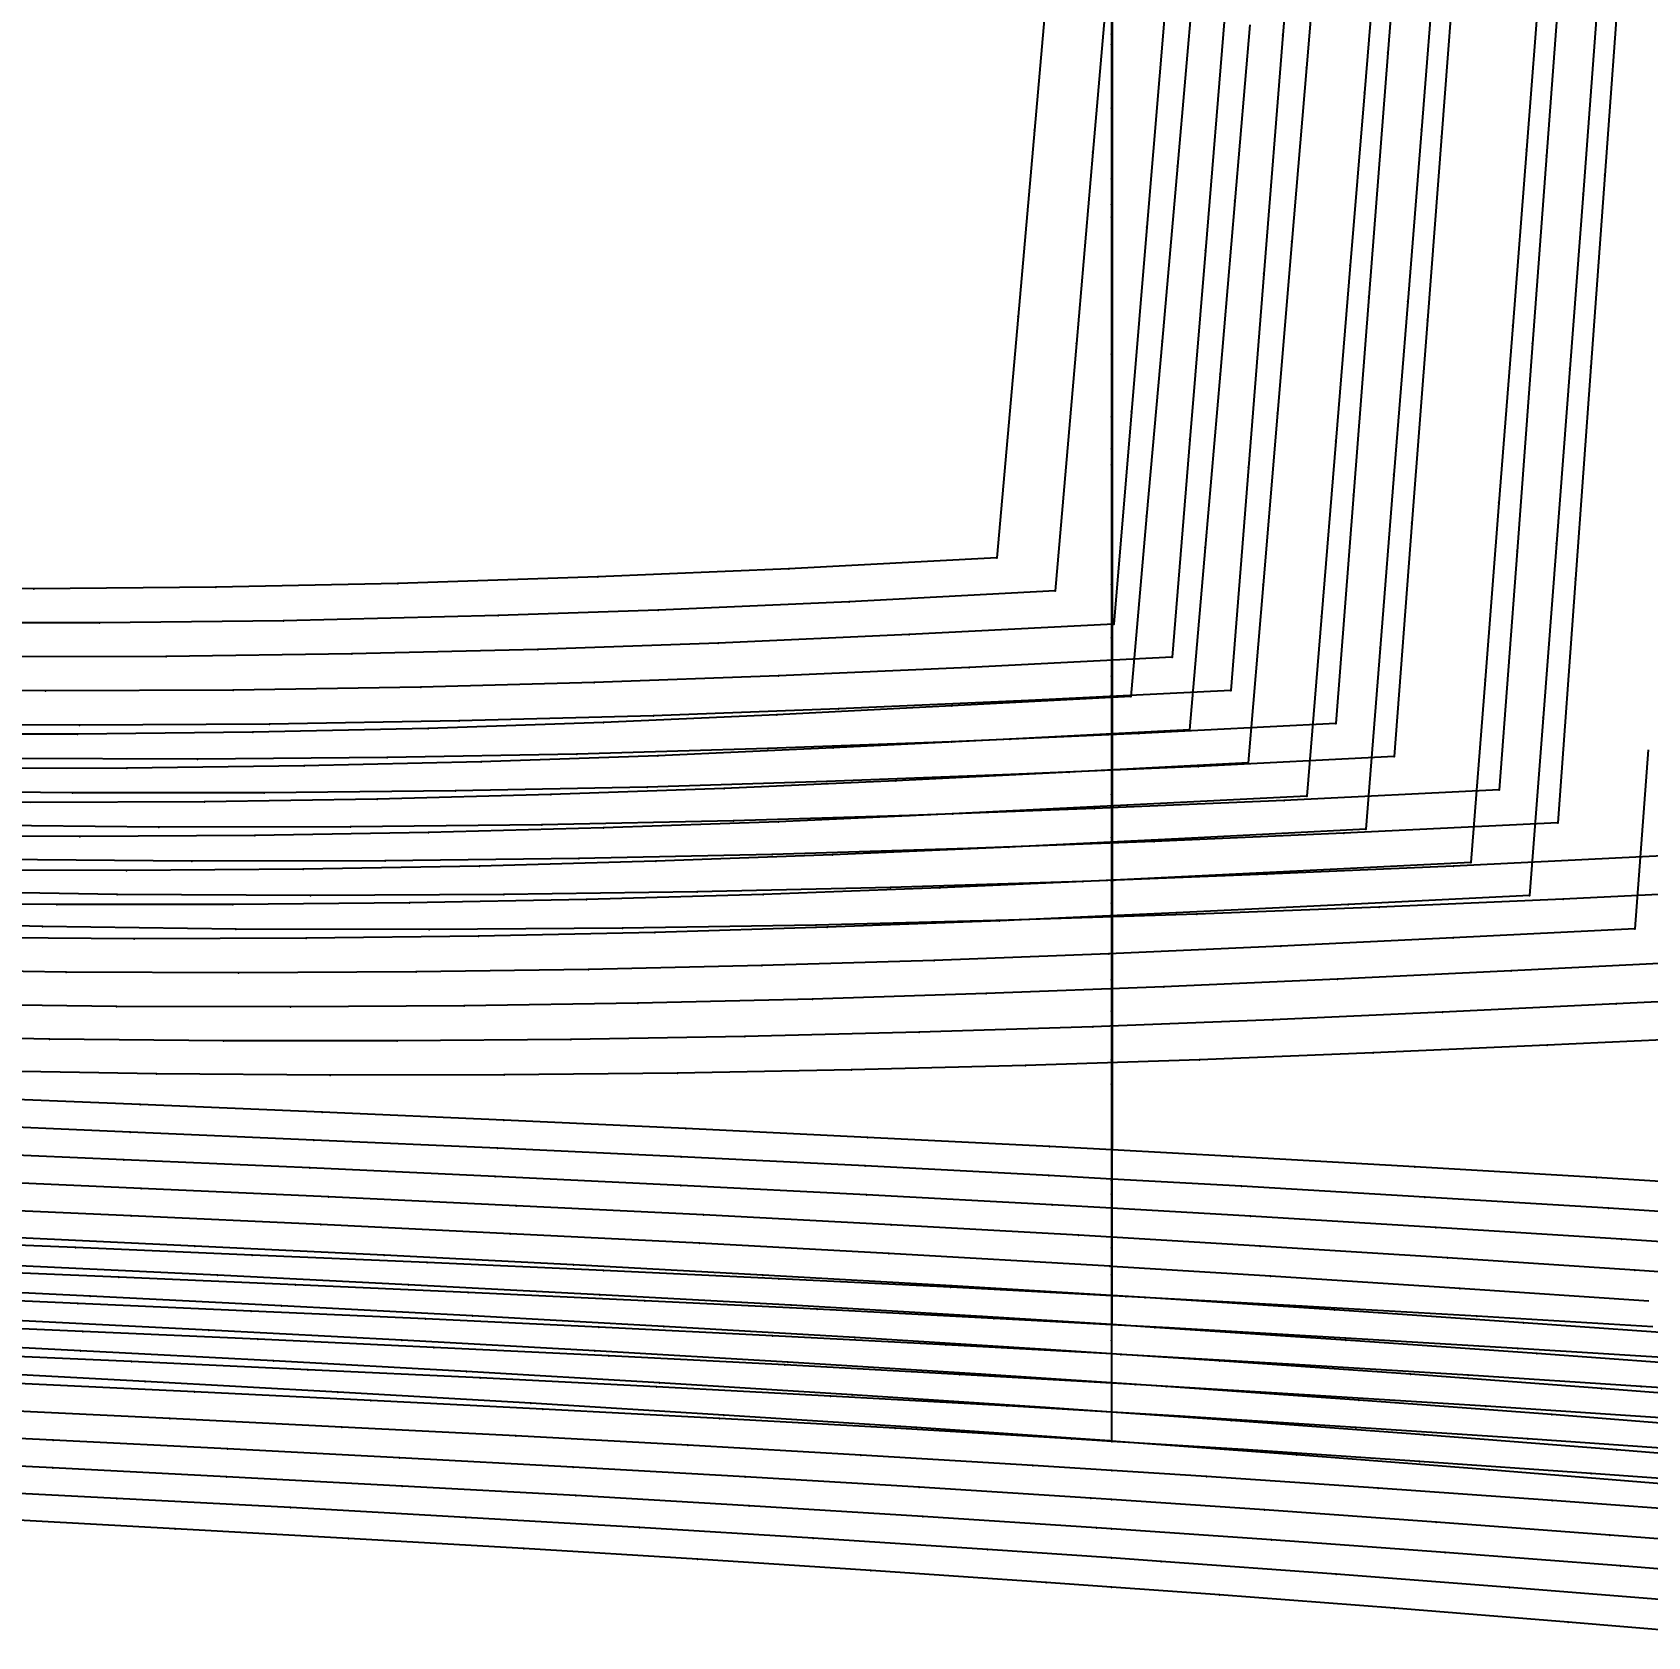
# Model space of a CAD drawing. Extents: x -2408 to 1029, y -526 to 2095.
# Drawn here: x -797.3 to -656.4, y -488 to -348 of the extents above; entities that cross this region are included whole.
import ezdxf

# ---------------------------------------------------------------- set-up
doc = ezdxf.new("R2010")
doc.units = 0

# ---------------------------------------------------------------- blocks, each defined once
blk = doc.blocks.new(' -30')
at = {"layer": '1'}
for points in [[(-108.4905, -247.582435), (-109.843601, -262.961548), (-111.186326, -278.222715), (-112.529052, -293.483881), (-113.9153, -309.239693), (-129.520272, -310.056596), (-144.796102, -310.827887), (-159.917939, -311.495083), (-175.20457, -312.011069), (-190.49622, -312.354313), (-205.784118, -312.523858), (-221.079458, -312.526609), (-236.305912, -312.373558), (-251.598508, -312.072147), (-266.88772, -311.630837), (-281.983351, -311.066357), (-297.263212, -310.381225), (-312.477629, -309.606419), (-327.749207, -308.758059), (-342.760814, -307.877856), (-358.028087, -306.955621)], [(-649.002495, -288.05404), (-664.372192, -287.127176), (-679.641754, -286.243599), (-694.99799, -285.398237), (-696.187057, -285.336246), (-710.27236, -284.60173), (-725.267612, -283.860433), (-740.545866, -283.142199), (-755.919862, -282.450756), (-771.200627, -281.788465), (-786.597999, -281.140621), (-801.88015, -280.51132), (-817.299696, -279.884333), (-832.58227, -279.265012), (-848.022402, -278.63554), (-863.304405, -278.003055), (-878.763381, -277.348024), (-894.043868, -276.679726), (-909.520237, -275.975179), (-924.797993, -275.246623), (-940.074012, -274.48242)]]:
    blk.add_lwpolyline(points, dxfattribs=at)
at = {"layer": '14'}
for points in [[(-120.592102, -240.223475), (-122.316516, -259.822855), (-123.746922, -276.080591), (-125.599365, -297.134361), (-143.735966, -298.080221), (-160.411772, -298.804683), (-177.851857, -299.380318), (-193.730545, -299.70327), (-209.613384, -299.839082), (-225.498006, -299.797372), (-241.382042, -299.587754), (-257.263122, -299.219845), (-270.830917, -298.787241), (-289.345211, -298.036239), (-305.208157, -297.27015), (-321.066482, -296.417223), (-336.921449, -295.502206), (-352.774335, -294.549846)], [(-638.083812, -276.007195), (-653.93453, -275.029536), (-669.787218, -274.088158), (-685.642128, -273.188447), (-696.187057, -272.621555), (-701.652761, -272.32772), (-717.512885, -271.523439), (-733.375258, -270.761336), (-749.239609, -270.035024), (-765.105553, -269.338122), (-780.972669, -268.664248), (-796.840762, -268.007014), (-812.709408, -267.360039), (-828.578263, -266.71694), (-844.446979, -266.071333), (-860.315134, -265.416838), (-876.182533, -264.747066), (-892.048754, -264.055635), (-907.913451, -263.336164), (-923.7762, -262.582272), (-941.068247, -261.714579)]]:
    blk.add_lwpolyline(points, dxfattribs=at)
at = {"layer": '2'}
for p in [(-696.187057, -272.616177), (-125.599365, -297.134361), (-113.9153, -309.239693)]:
    blk.add_point(p, dxfattribs=at)
at = {"layer": '3'}
for p in [(-696.187057, -192.759608), (-696.187057, -210.639042), (-696.187057, -226.953287), (-696.187057, -241.3411), (-696.187057, -256.903938), (-122.316516, -259.822855), (-109.843601, -262.961548), (-780.972669, -268.664248), (-765.105553, -269.338122), (-749.239609, -270.035024), (-733.375258, -270.761336), (-717.512885, -271.523439), (-696.187057, -270.749977), (-701.652761, -272.32772), (-696.187057, -272.621555), (-685.642128, -273.188447), (-669.787218, -274.088158), (-653.93453, -275.029536), (-123.746922, -276.080591), (-111.186326, -278.222715), (-786.597999, -281.140621), (-771.200627, -281.788465), (-755.919862, -282.450756), (-740.545866, -283.142199), (-725.267612, -283.860433), (-710.27236, -284.60173), (-696.187057, -285.336246), (-694.99799, -285.398237), (-679.641754, -286.243599), (-664.372192, -287.127176), (-112.529052, -293.483881), (-143.735966, -298.080221), (-209.613384, -299.839082), (-193.730545, -299.70327), (-177.851857, -299.380318), (-160.411772, -298.804683), (-144.796102, -310.827887), (-129.520272, -310.056596), (-205.784118, -312.523858), (-190.49622, -312.354313), (-175.20457, -312.011069), (-159.917939, -311.495083)]:
    blk.add_point(p, dxfattribs=at)
at = {"layer": '4'}
for p in [(-696.187057, -272.621555), (-696.187057, -285.336246)]:
    blk.add_point(p, dxfattribs=at)
at = {"layer": '8'}
blk.add_lwpolyline([(-696.187057, 19.626408), (-696.187057, 0.451554), (-696.187057, -16.208268), (-696.187057, -36.720904), (-696.187057, -54.118737), (-696.187057, -72.840981), (-696.187057, -92.526419), (-696.187057, -112.813858), (-696.187057, -133.342096), (-696.187057, -153.749935), (-696.187057, -173.676172), (-696.187057, -192.759608), (-696.187057, -210.639042), (-696.187057, -226.953287), (-696.187057, -241.3411), (-696.187057, -256.903938), (-696.187057, -270.749977), (-696.187057, -272.616177)], dxfattribs=at)
blk = doc.blocks.new(' -31')
at = {"layer": '1'}
for points in [[(-103.536868, -251.238174), (-104.853515, -266.593834), (-106.150648, -281.721932), (-107.44778, -296.850032), (-108.810968, -312.748528), (-124.487154, -313.562193), (-139.9049, -314.335203), (-155.184262, -315.008965), (-170.61236, -315.538121), (-186.045396, -315.90038), (-201.521292, -316.091961), (-216.958478, -316.116997), (-232.359318, -315.984525), (-247.79385, -315.699055), (-263.169757, -315.266989), (-278.596296, -314.6952), (-294.010908, -313.998967), (-309.427135, -313.197615), (-324.674553, -312.325919), (-340.083135, -311.390266), (-355.240609, -310.441104)], [(-645.381208, -290.917098), (-660.787724, -289.947899), (-675.810988, -289.04012), (-691.222408, -288.151926), (-696.187057, -287.880993), (-706.500063, -287.318206), (-721.916639, -286.524334), (-736.937899, -285.790686), (-752.358094, -285.071968), (-767.404683, -284.398666), (-782.827206, -283.731496), (-798.250467, -283.081525), (-813.321694, -282.457211), (-828.745615, -281.823474), (-843.839067, -281.202679), (-859.262705, -280.56173), (-874.376563, -279.921436), (-889.798955, -279.249807), (-904.931591, -278.567229), (-920.351476, -277.841485), (-935.501224, -277.092704)]]:
    blk.add_lwpolyline(points, dxfattribs=at)
at = {"layer": '14'}
for points in [[(-115.512101, -242.241959), (-117.236514, -262.353301), (-118.666919, -279.035708), (-120.519361, -300.639572), (-138.508693, -301.571632), (-155.170136, -302.298366), (-169.123547, -302.789195), (-187.840628, -303.229636), (-203.888894, -303.405739), (-219.939277, -303.403216), (-235.989395, -303.228985), (-252.036828, -302.889959), (-268.079188, -302.393054), (-284.193062, -301.743583), (-300.221537, -300.969655), (-316.244641, -300.095426), (-332.263749, -299.147884), (-348.280214, -298.154016), (-363.594789, -297.184995)], [(-636.854138, -278.741232), (-652.867844, -277.716665), (-668.883703, -276.730748), (-684.902039, -275.789361), (-696.187057, -275.162659), (-701.707363, -274.856093), (-717.731517, -274.019399), (-733.758208, -273.228341), (-749.787063, -272.476186), (-765.817707, -271.756201), (-781.849769, -271.061654), (-797.882875, -270.38581), (-813.916575, -269.721941), (-829.95065, -269.063307), (-845.984649, -268.403178), (-862.018199, -267.734821), (-878.050928, -267.051504), (-894.082461, -266.346494), (-910.112427, -265.613057), (-926.140451, -264.84446), (-943.708059, -263.954536)]]:
    blk.add_lwpolyline(points, dxfattribs=at)
at = {"layer": '2'}
for p in [(-696.187057, -275.156174), (-120.519361, -300.639572), (-108.810968, -312.748528)]:
    blk.add_point(p, dxfattribs=at)
at = {"layer": '3'}
for p in [(-696.187057, -194.064164), (-696.187057, -212.220206), (-696.187057, -228.786831), (-696.187057, -243.397249), (-696.187057, -259.200869), (-117.236514, -262.353301), (-104.853515, -266.593834), (-781.849769, -271.061654), (-765.817707, -271.756201), (-749.787063, -272.476186), (-733.758208, -273.228341), (-696.187057, -273.2611), (-717.731517, -274.019399), (-701.707363, -274.856093), (-696.187057, -275.162659), (-684.902039, -275.789361), (-668.883703, -276.730748), (-652.867844, -277.716665), (-118.666919, -279.035708), (-106.150648, -281.721932), (-782.827206, -283.731496), (-767.404683, -284.398666), (-752.358094, -285.071968), (-736.937899, -285.790686), (-721.916639, -286.524334), (-706.500063, -287.318206), (-696.187057, -287.880993), (-691.222408, -288.151926), (-675.810988, -289.04012), (-660.787724, -289.947899), (-107.44778, -296.850032), (-169.123547, -302.789195), (-155.170136, -302.298366), (-138.508693, -301.571632), (-203.888894, -303.405739), (-187.840628, -303.229636), (-124.487154, -313.562193), (-170.61236, -315.538121), (-155.184262, -315.008965), (-139.9049, -314.335203), (-201.521292, -316.091961), (-186.045396, -315.90038)]:
    blk.add_point(p, dxfattribs=at)
at = {"layer": '4'}
for p in [(-696.187057, -275.162659), (-696.187057, -287.880993)]:
    blk.add_point(p, dxfattribs=at)
at = {"layer": '8'}
blk.add_lwpolyline([(-696.187057, 21.607609), (-696.187057, 2.136107), (-696.187057, -14.78146), (-696.187057, -35.611433), (-696.187057, -53.278423), (-696.187057, -72.290306), (-696.187057, -92.280291), (-696.187057, -112.881592), (-696.187057, -133.727418), (-696.187057, -154.450981), (-696.187057, -174.685493), (-696.187057, -194.064164), (-696.187057, -212.220206), (-696.187057, -228.786831), (-696.187057, -243.397249), (-696.187057, -259.200869), (-696.187057, -273.2611), (-696.187057, -275.156174)], dxfattribs=at)
blk = doc.blocks.new(' -32')
at = {"layer": '1'}
for points in [[(-97.384657, -240.635189), (-98.636602, -255.607938), (-99.904476, -270.771197), (-101.15642, -285.743947), (-102.408364, -300.716696), (-103.707876, -316.258354), (-119.320738, -317.060753), (-134.435872, -317.814663), (-149.433373, -318.481917), (-164.557767, -319.02038), (-179.686893, -319.407358), (-194.769774, -319.63598), (-209.903644, -319.70962), (-224.958535, -319.632813), (-240.090872, -319.407763), (-255.130042, -319.03929), (-270.255401, -318.528109), (-285.427385, -317.881659), (-300.542075, -317.119438), (-315.972145, -316.244473), (-331.077609, -315.318585), (-346.409663, -314.335485), (-361.511141, -313.346831)], [(-634.81867, -294.263062), (-650.014154, -293.25094), (-665.116791, -292.280443), (-680.295763, -291.346208), (-695.403699, -290.461741), (-696.187057, -290.418434), (-710.669653, -289.617628), (-725.782929, -288.829132), (-740.958612, -288.077982), (-756.075592, -287.363959), (-771.277737, -286.674672), (-786.396985, -286.012042), (-801.624435, -285.361817), (-816.744937, -284.72732), (-831.492069, -284.113688), (-847.116812, -283.463143), (-862.237199, -282.827295), (-877.50982, -282.172792), (-892.628992, -281.507035), (-907.921282, -280.80981), (-923.038039, -280.090857), (-938.34811, -279.326425)]]:
    blk.add_lwpolyline(points, dxfattribs=at)
at = {"layer": '14'}
for points in [[(-110.88698, -249.700649), (-112.544377, -269.522458), (-113.890472, -285.621214), (-115.439358, -304.144764), (-133.292378, -305.063687), (-149.93868, -305.791969), (-165.686802, -306.34897), (-181.895576, -306.748425), (-198.109271, -306.964771), (-214.325459, -307.002336), (-230.541683, -306.865451), (-246.755519, -306.558445), (-262.96451, -306.085646), (-278.826085, -305.466859), (-295.02044, -304.692243), (-311.208584, -303.802179), (-327.392006, -302.82596), (-343.572197, -301.792879), (-358.258268, -300.830447)], [(-635.569178, -281.483415), (-651.745769, -280.410968), (-667.92471, -279.379666), (-684.106362, -278.395923), (-696.187057, -277.703381), (-701.403682, -277.404304), (-717.591795, -276.534057), (-733.782751, -275.713053), (-749.976035, -274.934217), (-766.171398, -274.190461), (-782.368289, -273.474709), (-798.566457, -272.779873), (-814.76535, -272.098878), (-830.96472, -271.424635), (-847.16409, -270.750068), (-863.362982, -270.068096), (-879.561149, -269.371632), (-895.758037, -268.6536), (-911.953397, -267.906913), (-928.146678, -267.124496), (-943.652668, -266.335676)]]:
    blk.add_lwpolyline(points, dxfattribs=at)
at = {"layer": '2'}
for p in [(-696.187057, -277.696171), (-115.439358, -304.144764), (-103.707876, -316.258354)]:
    blk.add_point(p, dxfattribs=at)
at = {"layer": '3'}
for p in [(-696.187057, -175.694834), (-696.187057, -195.36874), (-696.187057, -213.801389), (-696.187057, -230.620406), (-696.187057, -245.4534), (-98.636602, -255.607938), (-696.187057, -261.497782), (-112.544377, -269.522458), (-99.904476, -270.771197), (-782.368289, -273.474709), (-766.171398, -274.190461), (-749.976035, -274.934217), (-733.782751, -275.713053), (-696.187057, -275.772225), (-717.591795, -276.534057), (-701.403682, -277.404304), (-696.187057, -277.703381), (-684.106362, -278.395923), (-667.92471, -279.379666), (-651.745769, -280.410968), (-786.396985, -286.012042), (-113.890472, -285.621214), (-101.15642, -285.743947), (-771.277737, -286.674672), (-756.075592, -287.363959), (-740.958612, -288.077982), (-725.782929, -288.829132), (-710.669653, -289.617628), (-696.187057, -290.418434), (-695.403699, -290.461741), (-680.295763, -291.346208), (-665.116791, -292.280443), (-650.014154, -293.25094), (-102.408364, -300.716696), (-133.292378, -305.063687), (-198.109271, -306.964771), (-181.895576, -306.748425), (-165.686802, -306.34897), (-149.93868, -305.791969), (-119.320738, -317.060753), (-134.435872, -317.814663), (-194.769774, -319.63598), (-179.686893, -319.407358), (-164.557767, -319.02038), (-149.433373, -318.481917)]:
    blk.add_point(p, dxfattribs=at)
at = {"layer": '4'}
for p in [(-696.187057, -277.703381), (-696.187057, -290.418434)]:
    blk.add_point(p, dxfattribs=at)
at = {"layer": '8'}
blk.add_lwpolyline([(-696.187057, 23.588808), (-696.187057, 3.820657), (-696.187057, -13.354648), (-696.187057, -34.501972), (-696.187057, -52.438121), (-696.187057, -71.739651), (-696.187057, -92.034185), (-696.187057, -112.949348), (-696.187057, -134.112761), (-696.187057, -155.152049), (-696.187057, -175.694834), (-696.187057, -195.36874), (-696.187057, -213.801389), (-696.187057, -230.620406), (-696.187057, -245.4534), (-696.187057, -261.497782), (-696.187057, -275.772225), (-696.187057, -277.696171)], dxfattribs=at)
blk = doc.blocks.new(' -33')
at = {"layer": '1'}
for points in [[(-92.350239, -243.096378), (-93.599157, -258.403709), (-94.829336, -273.481381), (-96.078253, -288.788712), (-97.32717, -304.096043), (-98.605747, -319.766922), (-114.286348, -320.566445), (-129.539195, -321.322066), (-144.716191, -321.996121), (-159.977908, -322.54537), (-175.244247, -322.948611), (-190.387925, -323.196376), (-205.659296, -323.292831), (-220.881691, -323.237825), (-236.151977, -323.032284), (-251.366381, -322.678641), (-266.629784, -322.176643), (-281.724085, -321.5385), (-296.976042, -320.76472), (-312.096048, -319.8943), (-327.337614, -318.938918), (-342.352205, -317.947963), (-357.588725, -316.915788)], [(-648.318027, -295.997145), (-663.555715, -294.982048), (-678.904663, -294.002708), (-694.14814, -293.078255), (-696.187057, -292.961636), (-709.478525, -292.201445), (-724.727865, -291.379904), (-740.070403, -290.597654), (-755.323933, -289.857647), (-770.694346, -289.143916), (-785.950538, -288.461129), (-801.347675, -287.791684), (-816.605275, -287.141625), (-832.027522, -286.491831), (-847.285475, -285.850042), (-862.543218, -285.20321), (-877.988219, -284.537079), (-893.244742, -283.861903), (-908.710519, -283.153938), (-923.964632, -282.425818), (-939.449062, -281.649797)]]:
    blk.add_lwpolyline(points, dxfattribs=at)
at = {"layer": '14'}
for points in [[(-105.806986, -251.854187), (-107.464383, -272.168058), (-108.810477, -288.666453), (-110.359364, -307.649975), (-128.086269, -308.556416), (-144.71731, -309.285635), (-160.772806, -309.863235), (-175.895349, -310.259592), (-192.274494, -310.515753), (-208.656509, -310.593876), (-225.038908, -310.495855), (-241.419197, -310.223581), (-257.794919, -309.778948), (-273.558501, -309.189626), (-289.91906, -308.42002), (-306.272482, -307.51845), (-322.620351, -306.516631), (-338.964327, -305.446271), (-355.305994, -304.339087)], [(-634.229233, -284.237662), (-650.568579, -283.115953), (-666.910465, -282.037648), (-683.255288, -281.009685), (-696.187057, -280.24107), (-699.091526, -280.068443), (-715.443122, -279.156054), (-731.797836, -278.297802), (-748.155236, -277.486223), (-764.515007, -276.713849), (-780.876641, -275.97322), (-797.239631, -275.256876), (-813.603698, -274.557347), (-829.968258, -273.867177), (-846.333034, -273.178896), (-862.697518, -272.485043), (-879.061203, -271.77816), (-895.42381, -271.050776), (-911.784756, -270.295435), (-928.143763, -269.504667), (-943.54103, -268.721465)]]:
    blk.add_lwpolyline(points, dxfattribs=at)
at = {"layer": '2'}
for p in [(-696.187057, -280.236168), (-110.359364, -307.649975), (-98.605747, -319.766922)]:
    blk.add_point(p, dxfattribs=at)
at = {"layer": '3'}
for p in [(-696.187057, -190.138231), (-696.187057, -209.309447), (-696.187057, -226.968803), (-696.187057, -242.738335), (-93.599157, -258.403709), (-696.187057, -260.17137), (-107.464383, -272.168058), (-94.829336, -273.481381), (-780.876641, -275.97322), (-696.187057, -274.928334), (-764.515007, -276.713849), (-748.155236, -277.486223), (-731.797836, -278.297802), (-715.443122, -279.156054), (-699.091526, -280.068443), (-696.187057, -280.24107), (-683.255288, -281.009685), (-666.910465, -282.037648), (-650.568579, -283.115953), (-785.950538, -288.461129), (-108.810477, -288.666453), (-96.078253, -288.788712), (-770.694346, -289.143916), (-755.323933, -289.857647), (-740.070403, -290.597654), (-724.727865, -291.379904), (-709.478525, -292.201445), (-696.187057, -292.961636), (-694.14814, -293.078255), (-678.904663, -294.002708), (-663.555715, -294.982048), (-97.32717, -304.096043), (-128.086269, -308.556416), (-160.772806, -309.863235), (-144.71731, -309.285635), (-208.656509, -310.593876), (-192.274494, -310.515753), (-175.895349, -310.259592), (-114.286348, -320.566445), (-159.977908, -322.54537), (-144.716191, -321.996121), (-129.539195, -321.322066), (-205.659296, -323.292831), (-190.387925, -323.196376), (-175.244247, -322.948611)]:
    blk.add_point(p, dxfattribs=at)
at = {"layer": '4'}
for p in [(-696.187057, -280.24107), (-696.187057, -292.961636)]:
    blk.add_point(p, dxfattribs=at)
at = {"layer": '8'}
blk.add_lwpolyline([(-696.187057, 25.570009), (-696.187057, 5.505209), (-696.187057, -11.927834), (-696.187057, -27.697366), (-696.187057, -45.356723), (-696.187057, -64.52794), (-696.187057, -84.83305), (-696.187057, -105.894091), (-696.187057, -127.333096), (-696.187057, -148.772081), (-696.187057, -169.833121), (-696.187057, -190.138231), (-696.187057, -209.309447), (-696.187057, -226.968803), (-696.187057, -242.738335), (-696.187057, -260.17137), (-696.187057, -274.928334), (-696.187057, -280.236168)], dxfattribs=at)
blk = doc.blocks.new(' -34')
at = {"layer": '1'}
for points in [[(-87.440475, -247.150101), (-88.644771, -262.268068), (-89.83755, -277.241455), (-91.041846, -292.359424), (-92.24614, -307.477391), (-93.504591, -323.275261), (-109.252, -324.072185), (-124.642724, -324.829594), (-140.018732, -325.510934), (-155.418019, -326.070068), (-170.821813, -326.488962), (-186.19169, -326.757586), (-201.600749, -326.874913), (-216.989871, -326.840304), (-232.398229, -326.653351), (-247.786278, -326.313968), (-263.187878, -325.821008), (-278.5517, -325.17648), (-293.941064, -324.390174), (-309.247768, -323.493865), (-324.625365, -322.506073), (-339.819129, -321.472774), (-355.190724, -320.395933)], [(-644.508405, -298.898956), (-659.880782, -297.832882), (-674.88639, -296.834445), (-690.264884, -295.860443), (-696.187057, -295.506535), (-705.330332, -294.96012), (-720.715335, -294.095126), (-735.892945, -293.289625), (-751.282725, -292.515013), (-766.30968, -291.793504), (-781.702573, -291.08384), (-797.096529, -290.397559), (-812.152426, -289.742886), (-827.547588, -289.084129), (-842.629487, -288.443162), (-858.02474, -287.787078), (-873.130701, -287.135416), (-888.525021, -286.457104), (-903.652986, -285.770646), (-919.045172, -285.045524), (-934.193097, -284.298782)]]:
    blk.add_lwpolyline(points, dxfattribs=at)
at = {"layer": '14'}
for points in [[(-99.321257, -236.361099), (-100.726982, -254.0077), (-102.384379, -274.813633), (-103.730474, -291.711672), (-105.27936, -311.155167), (-122.88965, -312.049685), (-139.505846, -312.779335), (-155.645612, -313.369464), (-172.597044, -313.824843), (-189.14234, -314.09096), (-205.690499, -314.180524), (-222.238975, -314.093077), (-238.78523, -313.828165), (-255.326717, -313.385329), (-270.830914, -312.808043), (-287.356696, -312.024924), (-303.874544, -311.097195), (-320.386237, -310.05905), (-336.893554, -308.944686), (-353.398217, -307.7883)], [(-649.336013, -285.828948), (-665.840737, -284.702741), (-682.348682, -283.629805), (-696.187057, -282.777348), (-696.366616, -282.766298), (-715.634257, -281.655508), (-732.153145, -280.766701), (-748.67503, -279.928044), (-765.199451, -279.131692), (-781.725946, -278.369802), (-798.254052, -277.63453), (-814.783307, -276.918032), (-831.313248, -276.212463), (-847.843414, -275.509981), (-864.373419, -274.802738), (-880.902647, -274.082896), (-897.430713, -273.342608), (-913.957154, -272.57403), (-930.481509, -271.769319), (-946.126004, -270.967182)]]:
    blk.add_lwpolyline(points, dxfattribs=at)
at = {"layer": '2'}
for p in [(-696.187057, -282.776184), (-105.27936, -311.155167), (-93.504591, -323.275261)]:
    blk.add_point(p, dxfattribs=at)
at = {"layer": '3'}
for p in [(-696.187057, -191.34618), (-696.187057, -210.800818), (-696.187057, -228.721277), (-696.187057, -244.723942), (-100.726982, -254.0077), (-696.187057, -262.414736), (-88.644771, -262.268068), (-102.384379, -274.813633), (-696.187057, -277.389873), (-89.83755, -277.241455), (-781.725946, -278.369802), (-765.199451, -279.131692), (-748.67503, -279.928044), (-732.153145, -280.766701), (-715.634257, -281.655508), (-696.366616, -282.766298), (-696.187057, -282.777348), (-682.348682, -283.629805), (-665.840737, -284.702741), (-781.702573, -291.08384), (-766.30968, -291.793504), (-751.282725, -292.515013), (-103.730474, -291.711672), (-91.041846, -292.359424), (-735.892945, -293.289625), (-720.715335, -294.095126), (-705.330332, -294.96012), (-696.187057, -295.506535), (-690.264884, -295.860443), (-674.88639, -296.834445), (-659.880782, -297.832882), (-92.24614, -307.477391), (-139.505846, -312.779335), (-122.88965, -312.049685), (-205.690499, -314.180524), (-189.14234, -314.09096), (-172.597044, -313.824843), (-155.645612, -313.369464), (-109.252, -324.072185), (-140.018732, -325.510934), (-124.642724, -324.829594), (-201.600749, -326.874913), (-186.19169, -326.757586), (-170.821813, -326.488962), (-155.418019, -326.070068)]:
    blk.add_point(p, dxfattribs=at)
at = {"layer": '4'}
for p in [(-696.187057, -282.777348), (-696.187057, -295.506535)]:
    blk.add_point(p, dxfattribs=at)
at = {"layer": '8'}
blk.add_lwpolyline([(-696.187057, 27.551208), (-696.187057, 7.189761), (-696.187057, -10.50102), (-696.187057, -26.503698), (-696.187057, -44.42414), (-696.187057, -63.878794), (-696.187057, -84.484107), (-696.187057, -105.856506), (-696.187057, -127.612478), (-696.187057, -149.368449), (-696.187057, -170.740867), (-696.187057, -191.34618), (-696.187057, -210.800818), (-696.187057, -228.721277), (-696.187057, -244.723942), (-696.187057, -262.414736), (-696.187057, -277.389873), (-696.187057, -282.776184)], dxfattribs=at)
blk = doc.blocks.new(' -35')
at = {"layer": '1'}
for points in [[(-82.363927, -249.162179), (-83.565441, -264.601967), (-84.762146, -279.979977), (-85.96366, -295.419764), (-87.165176, -310.859553), (-88.404436, -326.784325), (-104.176186, -327.575774), (-119.569133, -328.32901), (-134.74357, -329.002496), (-150.144517, -329.571386), (-165.549824, -330.008253), (-180.997066, -330.303269), (-196.40788, -330.450618), (-211.777763, -330.448873), (-227.188538, -330.296293), (-242.564569, -329.991982), (-257.969244, -329.531518), (-273.340072, -328.912854), (-288.732317, -328.142923), (-303.730277, -327.2701), (-319.109474, -326.275155), (-334.311362, -325.221521), (-349.682815, -324.113959), (-364.688368, -323.015634)], [(-638.987994, -301.957219), (-654.358941, -300.84264), (-669.352844, -299.795943), (-684.730024, -298.770446), (-696.187057, -298.04697), (-699.705401, -297.824809), (-715.089522, -296.909555), (-730.411924, -296.0494), (-745.801521, -295.231097), (-760.809693, -294.470697), (-776.202845, -293.722761), (-791.597219, -293.000645), (-806.635484, -292.313985), (-822.031315, -291.623793), (-837.096648, -290.954715), (-852.492776, -290.27093), (-867.583074, -289.594416), (-882.978356, -288.891491), (-898.091395, -288.182923), (-913.484576, -287.435701), (-928.618271, -286.668805), (-944.007854, -285.850953)]]:
    blk.add_lwpolyline(points, dxfattribs=at)
at = {"layer": '14'}
for points in [[(-94.241262, -238.097298), (-95.646987, -256.161237), (-97.304385, -277.459236), (-98.650479, -294.756912), (-100.199366, -314.660378), (-117.38212, -315.528444), (-133.723495, -316.249439), (-149.729661, -316.848071), (-166.400429, -317.32482), (-182.940826, -317.628998), (-199.484468, -317.762168), (-216.02885, -317.721709), (-232.571452, -317.504998), (-249.109769, -317.109412), (-265.641273, -316.532328), (-281.844903, -315.789461), (-298.358634, -314.872752), (-314.865305, -313.830444), (-331.366799, -312.698138), (-347.864946, -311.511442), (-363.762553, -310.349417)], [(-643.770257, -288.872514), (-660.266918, -287.693996), (-676.766731, -286.567064), (-693.2702, -285.499365), (-696.187057, -285.322399), (-710.123225, -284.476857), (-726.634612, -283.537608), (-743.149308, -282.651928), (-759.666823, -281.811773), (-776.186742, -281.009095), (-792.708424, -280.235858), (-809.231455, -279.484014), (-825.755344, -278.745518), (-842.279602, -278.012328), (-858.803738, -277.276399), (-875.327339, -276.529683), (-891.849761, -275.764143), (-908.370591, -274.971733), (-924.88934, -274.144407), (-940.875508, -273.302877)]]:
    blk.add_lwpolyline(points, dxfattribs=at)
at = {"layer": '2'}
for p in [(-696.187057, -285.316181), (-100.199366, -314.660378), (-88.404436, -326.784325)]:
    blk.add_point(p, dxfattribs=at)
at = {"layer": '3'}
for p in [(-696.187057, -192.55413), (-696.187057, -212.292221), (-696.187057, -230.473749), (-696.187057, -246.709572), (-95.646987, -256.161237), (-696.187057, -264.658074), (-83.565441, -264.601967), (-97.304385, -277.459236), (-696.187057, -279.851389), (-84.762146, -279.979977), (-776.186742, -281.009095), (-759.666823, -281.811773), (-743.149308, -282.651928), (-726.634612, -283.537608), (-710.123225, -284.476857), (-696.187057, -285.322399), (-693.2702, -285.499365), (-676.766731, -286.567064), (-660.266918, -287.693996), (-776.202845, -293.722761), (-760.809693, -294.470697), (-745.801521, -295.231097), (-98.650479, -294.756912), (-85.96366, -295.419764), (-730.411924, -296.0494), (-715.089522, -296.909555), (-699.705401, -297.824809), (-696.187057, -298.04697), (-684.730024, -298.770446), (-669.352844, -299.795943), (-654.358941, -300.84264), (-87.165176, -310.859553), (-117.38212, -315.528444), (-149.729661, -316.848071), (-133.723495, -316.249439), (-199.484468, -317.762168), (-182.940826, -317.628998), (-166.400429, -317.32482), (-119.569133, -328.32901), (-104.176186, -327.575774), (-150.144517, -329.571386), (-134.74357, -329.002496), (-211.777763, -330.448873), (-196.40788, -330.450618), (-180.997066, -330.303269), (-165.549824, -330.008253)]:
    blk.add_point(p, dxfattribs=at)
at = {"layer": '4'}
for p in [(-696.187057, -285.322399), (-696.187057, -298.04697)]:
    blk.add_point(p, dxfattribs=at)
at = {"layer": '8'}
blk.add_lwpolyline([(-696.187057, 29.532409), (-696.187057, 8.874313), (-696.187057, -9.074205), (-696.187057, -25.310029), (-696.187057, -43.491557), (-696.187057, -63.229649), (-696.187057, -84.135146), (-696.187057, -105.818943), (-696.187057, -127.89188), (-696.187057, -149.964818), (-696.187057, -171.648615), (-696.187057, -192.55413), (-696.187057, -212.292221), (-696.187057, -230.473749), (-696.187057, -246.709572), (-696.187057, -264.658074), (-696.187057, -279.851389), (-696.187057, -285.316181)], dxfattribs=at)
blk = doc.blocks.new(' -36')
at = {"layer": '1'}
for points in [[(-77.49399, -253.893231), (-78.651493, -269.111104), (-79.810639, -284.350588), (-80.968142, -299.568461), (-82.125643, -314.786335), (-83.305082, -330.292625), (-99.141903, -331.081537), (-114.155036, -331.812209), (-129.567269, -332.497333), (-144.587641, -333.061371), (-159.612023, -333.50755), (-174.995669, -333.831711), (-190.025621, -334.012844), (-205.04221, -334.055417), (-220.072959, -333.956495), (-235.103038, -333.713633), (-250.129062, -333.322397), (-265.161323, -332.775881), (-280.176087, -332.076688), (-295.37635, -331.229776), (-310.377076, -330.27767), (-325.372055, -329.238628), (-340.762445, -328.112092), (-355.750952, -326.984822)], [(-642.777801, -304.324451), (-657.767659, -303.214828), (-672.927873, -302.136555), (-687.924346, -301.120033), (-696.187057, -300.591011), (-703.06483, -300.150658), (-718.068471, -299.245964), (-733.158595, -298.387089), (-748.167634, -297.577712), (-763.338846, -296.79844), (-778.351493, -296.05933), (-793.553311, -295.337039), (-808.56811, -294.643233), (-823.583522, -293.962674), (-838.814652, -293.279547), (-853.830428, -292.606893), (-869.087782, -291.91782), (-884.102765, -291.228094), (-899.384049, -290.508166), (-914.397063, -289.776621), (-929.700036, -288.998858), (-944.709607, -288.199649)]]:
    blk.add_lwpolyline(points, dxfattribs=at)
at = {"layer": '14'}
for points in [[(-89.643165, -246.169163), (-91.006734, -264.096221), (-92.224381, -280.104814), (-93.570475, -297.802131), (-95.119362, -318.165569), (-112.206748, -319.022967), (-128.535852, -319.743429), (-144.610681, -320.351427), (-160.290547, -320.820687), (-176.996435, -321.162546), (-193.706021, -321.336039), (-210.416724, -321.336434), (-227.125966, -321.159), (-243.831157, -320.799005), (-260.529744, -320.251717), (-276.393075, -319.553865), (-293.073101, -318.644338), (-309.744978, -317.590778), (-326.410742, -316.431364), (-343.072354, -315.204281), (-358.265572, -314.058516)], [(-642.428835, -291.614717), (-659.088025, -290.385919), (-675.750692, -289.211476), (-692.417271, -288.09964), (-696.187057, -287.863197), (-707.48078, -287.154878), (-724.155581, -286.172946), (-740.834089, -285.249746), (-757.515704, -284.376837), (-774.200055, -283.545769), (-790.886463, -282.748107), (-807.574558, -281.975401), (-824.263738, -281.21921), (-840.953402, -280.471095), (-857.643179, -279.722607), (-874.332467, -278.965305), (-891.020666, -278.190751), (-907.707404, -277.390494), (-924.392004, -276.556099), (-940.653292, -275.701839)]]:
    blk.add_lwpolyline(points, dxfattribs=at)
at = {"layer": '2'}
for p in [(-696.187057, -287.856178), (-95.119362, -318.165569), (-83.305082, -330.292625)]:
    blk.add_point(p, dxfattribs=at)
at = {"layer": '3'}
for p in [(-696.187057, -193.762064), (-696.187057, -213.783595), (-696.187057, -232.226194), (-696.187057, -248.695178), (-91.006734, -264.096221), (-696.187057, -266.901435), (-78.651493, -269.111104), (-92.224381, -280.104814), (-696.187057, -282.312918), (-774.200055, -283.545769), (-757.515704, -284.376837), (-79.810639, -284.350588), (-740.834089, -285.249746), (-724.155581, -286.172946), (-707.48078, -287.154878), (-696.187057, -287.863197), (-692.417271, -288.09964), (-675.750692, -289.211476), (-659.088025, -290.385919), (-778.351493, -296.05933), (-763.338846, -296.79844), (-748.167634, -297.577712), (-733.158595, -298.387089), (-93.570475, -297.802131), (-718.068471, -299.245964), (-703.06483, -300.150658), (-80.968142, -299.568461), (-696.187057, -300.591011), (-687.924346, -301.120033), (-672.927873, -302.136555), (-657.767659, -303.214828), (-82.125643, -314.786335), (-128.535852, -319.743429), (-112.206748, -319.022967), (-176.996435, -321.162546), (-160.290547, -320.820687), (-144.610681, -320.351427), (-210.416724, -321.336434), (-193.706021, -321.336039), (-99.141903, -331.081537), (-129.567269, -332.497333), (-114.155036, -331.812209), (-174.995669, -333.831711), (-159.612023, -333.50755), (-144.587641, -333.061371), (-205.04221, -334.055417), (-190.025621, -334.012844)]:
    blk.add_point(p, dxfattribs=at)
at = {"layer": '4'}
for p in [(-696.187057, -287.863197), (-696.187057, -300.591011)]:
    blk.add_point(p, dxfattribs=at)
at = {"layer": '8'}
blk.add_lwpolyline([(-696.187057, 31.513608), (-696.187057, 10.558863), (-696.187057, -7.6474), (-696.187057, -24.116363), (-696.187057, -42.558977), (-696.187057, -62.580508), (-696.187057, -83.786207), (-696.187057, -105.781382), (-696.187057, -128.171286), (-696.187057, -150.56119), (-696.187057, -172.556365), (-696.187057, -193.762064), (-696.187057, -213.783595), (-696.187057, -232.226194), (-696.187057, -248.695178), (-696.187057, -266.901435), (-696.187057, -282.312918), (-696.187057, -287.856178)], dxfattribs=at)
blk = doc.blocks.new(' -37')
at = {"layer": '1'}
for points in [[(-77.044785, -318.182043), (-78.206615, -333.801727), (-94.07087, -334.585086), (-109.086264, -335.310046), (-124.104209, -335.978415), (-139.330658, -336.559415), (-154.356535, -337.020699), (-169.482145, -337.362507), (-184.513669, -337.573189), (-200.0298, -337.649394), (-215.062681, -337.581749), (-230.079625, -337.371635), (-245.108459, -337.013104), (-260.133097, -336.498137), (-275.151054, -335.824685), (-290.161797, -335.005671), (-305.530011, -334.034026), (-320.526271, -332.984522), (-335.917759, -331.835962), (-350.905916, -330.678179), (-366.176563, -329.487888)], [(-637.724826, -307.376246), (-652.713141, -306.219829), (-667.862159, -305.093364), (-682.857145, -304.027392), (-696.187057, -303.129501), (-697.986082, -303.008315), (-712.988644, -302.054486), (-728.148326, -301.144891), (-743.15697, -300.292659), (-758.309054, -299.473766), (-773.32178, -298.696695), (-788.505547, -297.939125), (-803.520748, -297.211722), (-818.536674, -296.499533), (-833.750777, -295.786958), (-848.767308, -295.086083), (-864.008634, -294.370643), (-879.024432, -293.655535), (-894.290599, -292.911751), (-909.304442, -292.156997), (-924.59299, -291.357248), (-939.603383, -290.536247)]]:
    blk.add_lwpolyline(points, dxfattribs=at)
at = {"layer": '14'}
for points in [[(-84.563161, -248.048402), (-85.926731, -266.380292), (-87.144377, -282.750393), (-88.490472, -300.84735), (-90.039358, -321.670761), (-108.79075, -322.59944), (-125.341574, -323.318849), (-141.467044, -323.921672), (-156.851784, -324.381672), (-173.553632, -324.73131), (-190.259175, -324.918217), (-206.965845, -324.935832), (-223.671071, -324.777599), (-240.372286, -324.436959), (-257.06692, -323.907354), (-273.611115, -323.189243), (-290.286222, -322.275945), (-306.952502, -321.207878), (-323.612048, -320.024611), (-340.266953, -318.765713), (-356.91931, -317.470753), (-372.143739, -316.284671)], [(-636.814393, -294.708537), (-653.465288, -293.426604), (-670.119607, -292.197015), (-686.777886, -291.028163), (-696.187057, -290.405178), (-701.921278, -290.02551), (-718.58818, -288.989257), (-735.259146, -288.015428), (-751.933622, -287.095371), (-768.611054, -286.220439), (-785.290886, -285.381982), (-801.972565, -284.571351), (-818.655535, -283.779897), (-835.339243, -282.998972), (-852.023132, -282.219925), (-868.706649, -281.434108), (-885.389239, -280.632872), (-902.070347, -279.807568), (-918.749418, -278.949547), (-935.377298, -278.05285)]]:
    blk.add_lwpolyline(points, dxfattribs=at)
at = {"layer": '2'}
for p in [(-696.187057, -290.396175), (-90.039358, -321.670761), (-78.206615, -333.801727)]:
    blk.add_point(p, dxfattribs=at)
at = {"layer": '3'}
for p in [(-696.187057, -187.91505), (-696.187057, -208.664815), (-696.187057, -227.94675), (-696.187057, -245.360511), (-696.187057, -260.505839), (-85.926731, -266.380292), (-696.187057, -276.478989), (-87.144377, -282.750393), (-785.290886, -285.381982), (-768.611054, -286.220439), (-751.933622, -287.095371), (-735.259146, -288.015428), (-718.58818, -288.989257), (-701.921278, -290.02551), (-696.187057, -290.405178), (-686.777886, -291.028163), (-670.119607, -292.197015), (-653.465288, -293.426604), (-788.505547, -297.939125), (-773.32178, -298.696695), (-758.309054, -299.473766), (-743.15697, -300.292659), (-728.148326, -301.144891), (-88.490472, -300.84735), (-712.988644, -302.054486), (-697.986082, -303.008315), (-696.187057, -303.129501), (-682.857145, -304.027392), (-667.862159, -305.093364), (-652.713141, -306.219829), (-108.79075, -322.59944), (-141.467044, -323.921672), (-125.341574, -323.318849), (-206.965845, -324.935832), (-190.259175, -324.918217), (-173.553632, -324.73131), (-156.851784, -324.381672), (-109.086264, -335.310046), (-94.07087, -334.585086), (-139.330658, -336.559415), (-124.104209, -335.978415), (-215.062681, -337.581749), (-200.0298, -337.649394), (-184.513669, -337.573189), (-169.482145, -337.362507), (-154.356535, -337.020699)]:
    blk.add_point(p, dxfattribs=at)
at = {"layer": '4'}
for p in [(-696.187057, -290.405178), (-696.187057, -303.129501)]:
    blk.add_point(p, dxfattribs=at)
at = {"layer": '8'}
blk.add_lwpolyline([(-696.187057, 33.494809), (-696.187057, 12.243416), (-696.187057, -6.220585), (-696.187057, -22.922694), (-696.187057, -41.626394), (-696.187057, -61.931363), (-696.187057, -83.437265), (-696.187057, -105.743818), (-696.187057, -120.861969), (-696.187057, -136.039408), (-696.187057, -151.157559), (-696.187057, -166.097773), (-696.187057, -187.91505), (-696.187057, -208.664815), (-696.187057, -227.94675), (-696.187057, -245.360511), (-696.187057, -260.505839), (-696.187057, -276.478989), (-696.187057, -290.396175)], dxfattribs=at)
blk = doc.blocks.new(' -38')
at = {"layer": '1'}
for points in [[(-73.108845, -337.309914), (-89.036407, -338.090877), (-104.18516, -338.817551), (-119.336368, -339.489705), (-134.819004, -340.082836), (-149.977889, -340.555754), (-165.194636, -340.912818), (-180.359181, -341.142881), (-195.518846, -341.239769), (-210.685109, -341.197477), (-225.869472, -341.010858), (-241.032163, -340.673878), (-256.229235, -340.175441), (-271.381111, -339.51288), (-286.525415, -338.69472), (-302.006042, -337.712565), (-317.134262, -336.639131), (-332.188029, -335.492538), (-347.30672, -334.294263), (-362.753914, -333.053838)], [(-636.669241, -310.117893), (-651.78772, -308.916319), (-667.097456, -307.744262), (-682.223182, -306.637551), (-696.187057, -305.670109), (-697.511597, -305.578334), (-712.645573, -304.591343), (-727.791971, -303.660253), (-742.932562, -302.780543), (-758.075718, -301.944801), (-773.399218, -301.136858), (-788.545856, -300.368836), (-803.901861, -299.614491), (-819.050592, -298.887607), (-834.43729, -298.160009), (-849.586625, -297.447432), (-865.001643, -296.7193), (-880.150395, -295.994101), (-895.591151, -295.238477), (-910.738088, -294.474357), (-925.883388, -293.680152), (-941.345345, -292.831344)]]:
    blk.add_lwpolyline(points, dxfattribs=at)
at = {"layer": '14'}
for points in [[(-76.434997, -208.042974), (-78.002859, -229.586858), (-79.483167, -249.927671), (-80.846736, -268.664389), (-82.064383, -285.395989), (-83.410477, -303.89259), (-84.959364, -325.175972), (-103.62927, -326.094491), (-120.180972, -326.813851), (-136.378517, -327.425353), (-153.498207, -327.945001), (-170.366479, -328.304537), (-187.238479, -328.503487), (-204.111576, -328.533374), (-220.983138, -328.385723), (-237.850496, -328.05206), (-254.711046, -327.523906), (-270.830938, -326.828851), (-287.671289, -325.904099), (-304.501924, -324.81051), (-321.325083, -323.59032), (-338.143007, -322.285768), (-354.957992, -320.939086), (-372.280916, -319.547715)], [(-640.968316, -297.031482), (-657.782651, -295.714229), (-674.600851, -294.454913), (-691.423468, -293.262557), (-696.187057, -292.945805), (-707.585505, -292.187878), (-724.417707, -291.1399), (-741.254135, -290.155437), (-758.094274, -289.225418), (-774.937379, -288.340786), (-791.783009, -287.492465), (-808.630421, -286.671395), (-825.479098, -285.868508), (-842.328523, -285.074731), (-859.177952, -284.281006), (-876.026946, -283.478259), (-892.874758, -282.65743), (-909.720873, -281.809449), (-926.564775, -280.925246), (-943.492519, -279.99092)]]:
    blk.add_lwpolyline(points, dxfattribs=at)
at = {"layer": '2'}
for p in [(-696.187057, -292.936172), (-84.959364, -325.175972)]:
    blk.add_point(p, dxfattribs=at)
at = {"layer": '3'}
for p in [(-696.187057, -181.750797), (-696.187057, -203.196114), (-696.187057, -223.288398), (-696.187057, -241.621761), (-696.187057, -257.790326), (-80.846736, -268.664389), (-696.187057, -275.279319), (-82.064383, -285.395989), (-774.937379, -288.340786), (-758.094274, -289.225418), (-741.254135, -290.155437), (-696.187057, -289.247953), (-724.417707, -291.1399), (-707.585505, -292.187878), (-696.187057, -292.945805), (-691.423468, -293.262557), (-674.600851, -294.454913), (-657.782651, -295.714229), (-788.545856, -300.368836), (-773.399218, -301.136858), (-758.075718, -301.944801), (-742.932562, -302.780543), (-727.791971, -303.660253), (-83.410477, -303.89259), (-712.645573, -304.591343), (-697.511597, -305.578334), (-696.187057, -305.670109), (-682.223182, -306.637551), (-667.097456, -307.744262), (-651.78772, -308.916319), (-120.180972, -326.813851), (-103.62927, -326.094491), (-170.366479, -328.304537), (-153.498207, -327.945001), (-136.378517, -327.425353), (-204.111576, -328.533374), (-187.238479, -328.503487), (-89.036407, -338.090877), (-119.336368, -339.489705), (-104.18516, -338.817551), (-165.194636, -340.912818), (-149.977889, -340.555754), (-134.819004, -340.082836), (-210.685109, -341.197477), (-195.518846, -341.239769), (-180.359181, -341.142881)]:
    blk.add_point(p, dxfattribs=at)
at = {"layer": '4'}
for p in [(-696.187057, -292.945805), (-696.187057, -305.670109)]:
    blk.add_point(p, dxfattribs=at)
at = {"layer": '8'}
blk.add_lwpolyline([(-696.187057, 35.476007), (-696.187057, 13.927966), (-696.187057, -4.793773), (-696.187057, -21.729027), (-696.187057, -40.693814), (-696.187057, -61.282221), (-696.187057, -83.088325), (-696.187057, -105.706257), (-696.187057, -121.035437), (-696.187057, -136.424732), (-696.187057, -151.753912), (-696.187057, -166.90269), (-696.187057, -181.750797), (-696.187057, -203.196114), (-696.187057, -223.288398), (-696.187057, -241.621761), (-696.187057, -257.790326), (-696.187057, -275.279319), (-696.187057, -289.247953), (-696.187057, -292.936172)], dxfattribs=at)
blk = doc.blocks.new(' -39')
at = {"layer": '1'}
for points in [[(-68.011785, -340.817986), (-83.960582, -341.594764), (-99.111524, -342.317524), (-113.913382, -342.973938), (-129.592892, -343.580628), (-144.753381, -344.06576), (-159.970925, -344.442322), (-175.137054, -344.697914), (-190.275561, -344.824503), (-205.44389, -344.815251), (-220.612687, -344.663927), (-235.778126, -344.362994), (-250.964639, -343.901581), (-266.120132, -343.274724), (-281.26796, -342.485049), (-296.372536, -341.543265), (-311.503045, -340.472779), (-326.570468, -339.314261), (-341.689337, -338.093001), (-357.145262, -336.818644), (-372.261771, -335.568273)], [(-646.165642, -312.008673), (-661.46433, -310.785944), (-676.58816, -309.626711), (-691.865093, -308.513941), (-696.187057, -308.216724), (-706.997464, -307.473309), (-722.213022, -306.486367), (-737.352765, -305.559254), (-752.49541, -304.679408), (-767.799664, -303.830622), (-782.94627, -303.023743), (-798.284052, -302.23352), (-813.433039, -301.472699), (-828.802583, -300.71373), (-843.952571, -299.971422), (-859.351445, -299.215769), (-874.500963, -298.464427), (-889.926508, -297.684565), (-905.074158, -296.897283), (-920.220354, -296.08108), (-935.667878, -295.211581)]]:
    blk.add_lwpolyline(points, dxfattribs=at)
at = {"layer": '14'}
for points in [[(-79.87936, -328.681183), (-98.14022, -329.574564), (-114.434603, -330.284646), (-130.482904, -330.899735), (-147.249324, -331.43062), (-164.112816, -331.823005), (-180.980502, -332.061917), (-197.849736, -332.137332), (-214.717899, -332.039229), (-231.582355, -331.757586), (-248.440439, -331.282381), (-265.289533, -330.603591), (-282.05477, -329.718159), (-298.88165, -328.641845), (-315.699989, -327.421288), (-332.512111, -326.100088), (-349.320393, -324.721841), (-366.674352, -323.2841)], [(-635.302619, -300.159282), (-652.108404, -298.787484), (-668.918023, -297.471325), (-685.73213, -296.219963), (-696.187057, -295.487156), (-701.973498, -295.081566), (-718.797622, -293.977117), (-735.626443, -292.94005), (-752.459181, -291.961093), (-769.295289, -291.030965), (-786.134141, -290.140385), (-802.975112, -289.280075), (-819.817577, -288.440756), (-836.660911, -287.61315), (-853.504488, -286.787977), (-870.347684, -285.95596), (-887.189874, -285.107818), (-904.030432, -284.234273), (-920.86881, -283.326043), (-935.383752, -282.508064)]]:
    blk.add_lwpolyline(points, dxfattribs=at)
at = {"layer": '2'}
blk.add_point((-696.187057, -295.47617), dxfattribs=at)
at = {"layer": '3'}
for p in [(-696.187057, -175.279592), (-696.187057, -190.133979), (-696.187057, -211.463037), (-696.187057, -231.283287), (-696.187057, -249.183207), (-696.187057, -264.751363), (-696.187057, -281.170439), (-786.134141, -290.140385), (-769.295289, -291.030965), (-752.459181, -291.961093), (-735.626443, -292.94005), (-718.797622, -293.977117), (-701.973498, -295.081566), (-696.187057, -295.487156), (-685.73213, -296.219963), (-668.918023, -297.471325), (-652.108404, -298.787484), (-782.94627, -303.023743), (-767.799664, -303.830622), (-752.49541, -304.679408), (-737.352765, -305.559254), (-722.213022, -306.486367), (-706.997464, -307.473309), (-696.187057, -308.216724), (-691.865093, -308.513941), (-676.58816, -309.626711), (-661.46433, -310.785944), (-98.14022, -329.574564), (-130.482904, -330.899735), (-114.434603, -330.284646), (-214.717899, -332.039229), (-197.849736, -332.137332), (-180.980502, -332.061917), (-164.112816, -331.823005), (-147.249324, -331.43062), (-99.111524, -342.317524), (-83.960582, -341.594764), (-129.592892, -343.580628), (-113.913382, -342.973938), (-220.612687, -344.663927), (-205.44389, -344.815251), (-190.275561, -344.824503), (-175.137054, -344.697914), (-159.970925, -344.442322), (-144.753381, -344.06576)]:
    blk.add_point(p, dxfattribs=at)
at = {"layer": '4'}
for p in [(-696.187057, -295.487156), (-696.187057, -308.216724)]:
    blk.add_point(p, dxfattribs=at)
at = {"layer": '8'}
blk.add_lwpolyline([(-696.187057, 37.457209), (-696.187057, 15.612518), (-696.187057, -3.366959), (-696.187057, -20.535366), (-696.187057, -39.761231), (-696.187057, -60.633077), (-696.187057, -82.739383), (-696.187057, -97.959542), (-696.187057, -113.423548), (-696.187057, -129.009478), (-696.187057, -144.595427), (-696.187057, -160.059433), (-696.187057, -175.279592), (-696.187057, -190.133979), (-696.187057, -211.463037), (-696.187057, -231.283287), (-696.187057, -249.183207), (-696.187057, -264.751363), (-696.187057, -281.170439), (-696.187057, -295.47617)], dxfattribs=at)
blk = doc.blocks.new(' -40')
at = {"layer": '1'}
for points in [[(-78.884858, -345.098581), (-94.038029, -345.817426), (-109.228754, -346.488813), (-124.38754, -347.078061), (-139.549709, -347.574096), (-154.750772, -347.968493), (-169.918494, -348.248515), (-185.035321, -348.403784), (-200.205675, -348.426899), (-215.358135, -348.310334), (-230.526272, -348.045559), (-245.701139, -347.622532), (-260.860284, -347.034061), (-276.011818, -346.276698), (-291.258449, -345.345766), (-306.391451, -344.280779), (-321.47393, -343.11358), (-336.593261, -341.872497), (-352.059155, -340.566054), (-367.17452, -339.277857)], [(-641.069319, -315.088067), (-656.357293, -313.81678), (-671.479184, -312.607176), (-686.744953, -311.442655), (-696.187057, -310.760403), (-701.87569, -310.349349), (-717.162236, -309.306457), (-732.301079, -308.332131), (-747.443159, -307.408083), (-762.727897, -306.518291), (-777.874429, -305.672126), (-793.193784, -304.8455), (-808.343116, -304.04993), (-823.695287, -303.258669), (-838.845717, -302.485477), (-854.228261, -301.701016), (-869.378455, -300.922029), (-884.788619, -300.116273), (-899.937006, -299.303937), (-915.083941, -298.463713), (-930.516783, -297.571525), (-945.659368, -296.657528)]]:
    blk.add_lwpolyline(points, dxfattribs=at)
at = {"layer": '14'}
for points in [[(-74.799361, -332.186356), (-92.667467, -333.055488), (-108.708097, -333.755795), (-124.600046, -334.372734), (-141.001946, -334.911093), (-157.860668, -335.33399), (-174.724047, -335.610859), (-191.589448, -335.730274), (-208.454237, -335.680808), (-225.315768, -335.451036), (-242.171415, -335.029532), (-259.018563, -334.404869), (-276.441395, -333.532693), (-293.265035, -332.481262), (-310.078977, -331.267128), (-326.885647, -329.935219), (-343.687526, -328.530458), (-358.272856, -327.286604), (-377.871778, -325.620422)], [(-646.439297, -301.892292), (-663.240281, -300.519727), (-680.045691, -299.209645), (-696.187057, -298.019524), (-696.366637, -298.006295), (-713.182395, -296.843445), (-730.003263, -295.751906), (-746.828505, -294.722193), (-763.657387, -293.744825), (-780.489402, -292.810302), (-797.323738, -291.909145), (-814.15989, -291.031858), (-830.997123, -290.168956), (-847.834702, -289.310954), (-864.67212, -288.448358), (-881.508567, -287.571685), (-898.343535, -286.67144), (-915.176215, -285.738143), (-932.006099, -284.762296)]]:
    blk.add_lwpolyline(points, dxfattribs=at)
at = {"layer": '2'}
blk.add_point((-696.187057, -298.016186), dxfattribs=at)
at = {"layer": '3'}
for p in [(-696.187057, -176.187319), (-696.187057, -191.24344), (-696.187057, -212.86213), (-696.187057, -232.951524), (-696.187057, -251.09457), (-696.187057, -266.874129), (-696.187057, -283.516172), (-780.489402, -292.810302), (-763.657387, -293.744825), (-746.828505, -294.722193), (-730.003263, -295.751906), (-713.182395, -296.843445), (-696.366637, -298.006295), (-696.187057, -298.019524), (-680.045691, -299.209645), (-663.240281, -300.519727), (-777.874429, -305.672126), (-762.727897, -306.518291), (-747.443159, -307.408083), (-732.301079, -308.332131), (-717.162236, -309.306457), (-701.87569, -310.349349), (-696.187057, -310.760403), (-686.744953, -311.442655), (-671.479184, -312.607176), (-656.357293, -313.81678), (-108.708097, -333.755795), (-92.667467, -333.055488), (-157.860668, -335.33399), (-141.001946, -334.911093), (-124.600046, -334.372734), (-225.315768, -335.451036), (-208.454237, -335.680808), (-191.589448, -335.730274), (-174.724047, -335.610859), (-109.228754, -346.488813), (-94.038029, -345.817426), (-154.750772, -347.968493), (-139.549709, -347.574096), (-124.38754, -347.078061), (-215.358135, -348.310334), (-200.205675, -348.426899), (-185.035321, -348.403784), (-169.918494, -348.248515)]:
    blk.add_point(p, dxfattribs=at)
at = {"layer": '4'}
for p in [(-696.187057, -298.019524), (-696.187057, -310.760403)]:
    blk.add_point(p, dxfattribs=at)
at = {"layer": '8'}
blk.add_lwpolyline([(-696.187057, 39.438407), (-696.187057, 17.297069), (-696.187057, -1.940145), (-696.187057, -19.341697), (-696.187057, -38.828648), (-696.187057, -59.983913), (-696.187057, -82.390439), (-696.187057, -97.81728), (-696.187057, -113.491299), (-696.187057, -129.288879), (-696.187057, -145.086478), (-696.187057, -160.760478), (-696.187057, -176.187319), (-696.187057, -191.24344), (-696.187057, -212.86213), (-696.187057, -232.951524), (-696.187057, -251.09457), (-696.187057, -266.874129), (-696.187057, -283.516172), (-696.187057, -298.016186)], dxfattribs=at)

msp = doc.modelspace()

# ---------------------------------------------------------------- block references
at = {"layer": '1'}
for name, p in [(' -38', (-579.253783, -91.775472)), (' -39', (-575.170005, -91.15992)), (' -40', (-571.08619, -90.544825)), (' -36', (-583.359915, -93.009197)), (' -35', (-583.382004, -93.626476)), (' -32', (-587.506908, -95.474868)), (' -37', (-579.276546, -92.393365)), (' -34', (-587.46481, -94.242756)), (' -33', (-587.486083, -94.859148)), (' -31', (-587.527219, -96.089244)), (' -30', (-587.547006, -96.703028)), (' -32', (-6.918598, -172.870121)), (' -30', (-6.907502, -172.870213)), (' -38', (-6.951881, -172.870051)), (' -36', (-6.940789, -172.870126)), (' -34', (-6.929678, -172.869999)), (' -39', (-6.957418, -172.869929)), (' -37', (-6.946326, -172.869989)), (' -35', (-6.935229, -172.87)), (' -33', (-6.924133, -172.870029)), (' -40', (-6.962963, -172.869906)), (' -31', (-6.913053, -172.870221))]:
    msp.add_blockref(name, p, dxfattribs=at)

doc.saveas('drawing.dxf')
